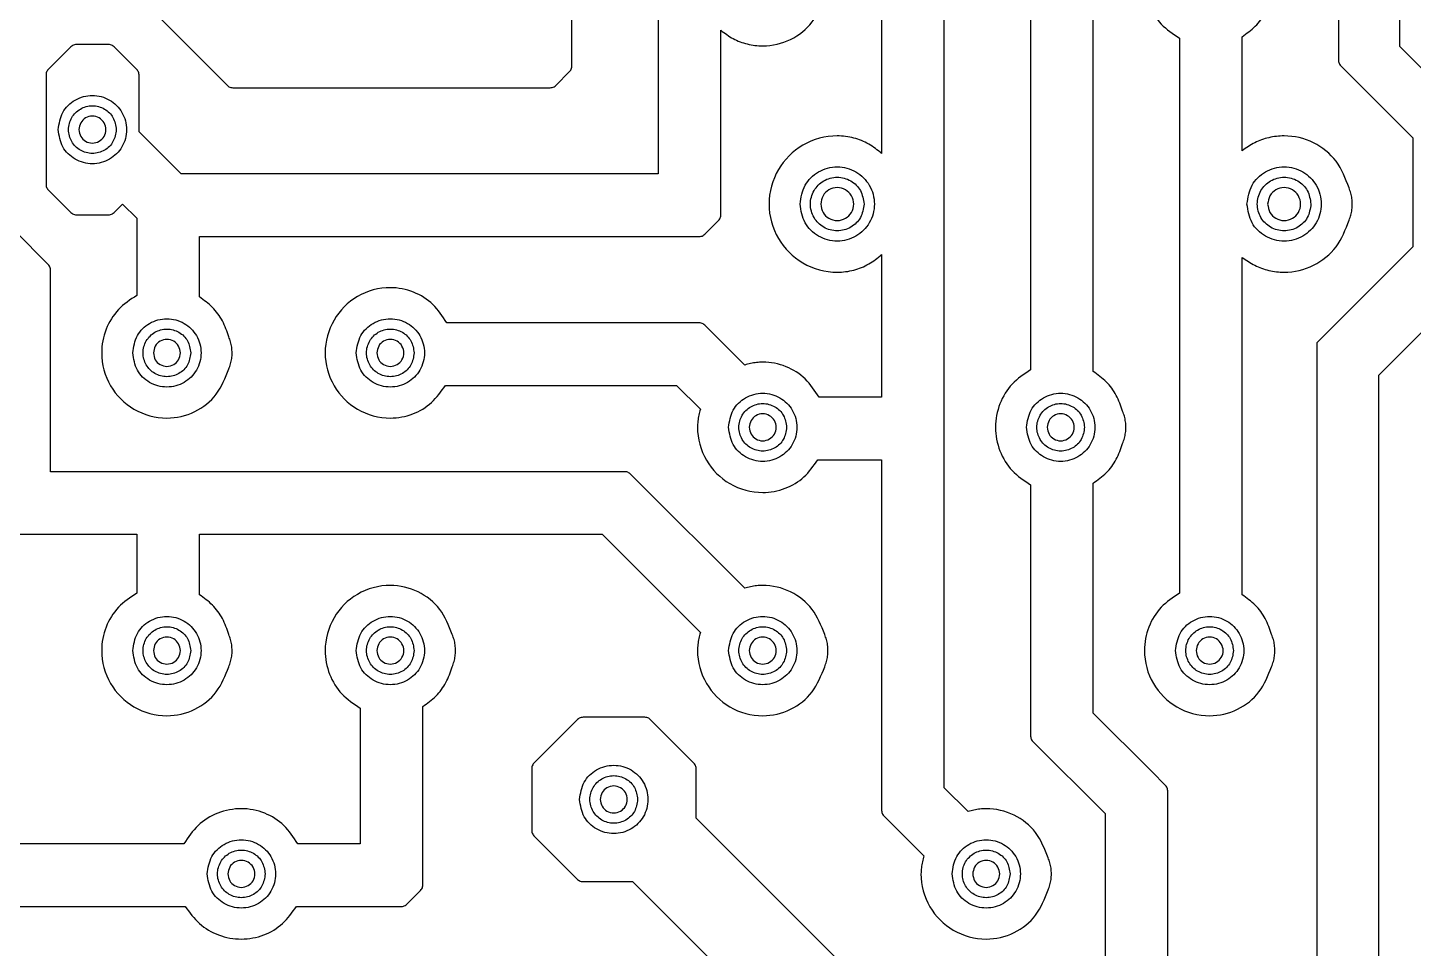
# Model space of a CAD drawing. Extents: x 3 to 107, y 3 to 87.
# Drawn here: x 44.57 to 68.2, y 11.54 to 27.25 of the extents above; entities that cross this region are included whole.
import ezdxf

# ---------------------------------------------------------------- set-up
doc = ezdxf.new("R2010")
doc.units = 0
doc.layers.add('ScottBernardi_VCdelay_PCB', color=7, linetype='CONTINUOUS')

msp = doc.modelspace()

# ---------------------------------------------------------------- linework, layer by layer
at = {"layer": 'ScottBernardi_VCdelay_PCB', "color": 7}
for points in [[(62.742939, 21.383625), (62.742939, 33.274706)], [(46.472475, 32.194853), (46.472475, 32.574089), (61.674375, 32.574089), (61.674375, 21.410083)], [(60.610044, 13.872986), (60.202939, 14.279739), (60.202939, 30.735058)], [(53.852939, 26.592036), (53.852939, 30.034089), (59.134375, 30.034089), (59.134375, 25.102961)], [(66.032944, 30.067956), (66.923708, 29.177192), (66.923708, 26.691872)], [(67.611272, 7.641872), (67.611272, 21.319419), (69.232639, 22.940786), (69.232639, 25.664936), (67.968283, 26.929292), (67.968283, 29.457297), (67.968283, 29.457297)], [(55.324022, 28.195058), (55.324022, 24.753006), (47.190378, 24.753006), (46.472475, 25.470556), (46.472475, 26.443164)], [(25.638831, 26.262894), (26.870025, 27.493736), (46.747289, 27.493736), (47.978483, 26.262894)], [(56.392939, 24.052036), (56.392939, 27.204811)], [(45.953539, 26.961747), (45.406381, 26.961747)], [(64.214022, 27.069344), (64.214022, 17.600083)], [(65.283292, 25.150233), (65.283292, 27.09545)], [(45.312542, 26.923294), (44.925897, 26.536297)], [(46.433669, 26.536297), (46.047025, 26.923294)], [(53.578831, 26.262894), (53.814486, 26.49855)], [(66.962161, 26.598386), (68.193708, 25.367192), (68.193708, 23.508406), (66.557525, 21.872575), (66.557525, 8.497006), (56.155519, 8.497006), (54.026506, 10.625314)], [(44.887092, 26.443164), (44.887092, 24.575206)], [(48.072322, 26.224089), (53.484992, 26.224089)], [(44.924839, 23.208544), (43.773019, 24.360364), (43.894022, 24.481367)], [(44.925897, 24.481367), (45.312542, 24.094369), (45.312542, 24.094369)], [(46.047025, 24.094369), (46.192017, 24.239714), (46.434375, 23.997003), (46.434375, 22.680436)], [(45.406381, 24.055564), (45.953539, 24.055564)], [(56.118478, 23.722894), (56.354133, 23.95855)], [(47.502939, 22.653625), (47.502939, 23.684089), (56.025344, 23.684089)], [(59.134375, 23.376114), (59.134375, 20.942653), (58.068633, 20.942653)], [(65.283292, 17.573625), (65.283292, 23.329547)], [(54.755344, 19.672653), (44.963292, 19.672653), (44.963292, 23.115058)], [(56.025344, 22.213006), (51.718633, 22.213006)], [(56.800044, 21.492633), (56.236306, 22.056372), (56.118478, 22.1742)], [(51.696056, 21.143736), (55.637289, 21.143736), (56.044042, 20.737336)], [(58.046056, 19.874089), (59.134375, 19.874089), (59.134375, 13.892036)], [(56.800044, 17.682986), (54.966658, 19.516372), (54.848831, 19.6342)], [(61.674375, 19.448992), (61.674375, 15.161683)], [(63.974839, 14.318544), (63.739183, 14.5542), (62.742939, 15.549739), (62.742939, 19.475803)], [(44.262322, 18.604089), (46.434375, 18.604089), (46.434375, 17.600083)], [(47.502939, 17.573625), (47.502939, 18.604089), (54.366936, 18.604089), (56.044042, 16.927336)], [(50.244375, 15.639344), (50.244375, 13.322653), (49.178633, 13.322653)], [(51.313292, 12.622036), (51.313292, 15.66545)], [(53.951011, 15.442847), (53.20665, 14.698839)], [(55.096833, 15.4813), (54.044497, 15.4813)], [(55.934328, 14.698839), (55.190319, 15.442847)], [(61.713181, 15.06855), (62.944375, 13.837003), (62.944375, 10.783006), (61.878633, 10.783006)], [(53.168197, 14.605), (53.168197, 13.553722)], [(60.116156, 11.036653), (58.695519, 11.036653), (55.972781, 13.759744), (55.972781, 14.605), (55.972781, 14.605)], [(64.013292, 10.082389), (64.013292, 14.224706)], [(59.172828, 13.79855), (59.854394, 13.116983)], [(47.236944, 13.322653), (42.992322, 13.322653)], [(53.20665, 13.459883), (53.951011, 12.715875)], [(51.038831, 12.292894), (51.274486, 12.528197)], [(54.044497, 12.677069), (54.885167, 12.677069), (58.021008, 9.541228)], [(43.693292, 9.953272), (43.693292, 12.254089), (47.259875, 12.254089)], [(49.156056, 12.254089), (50.945344, 12.254089)]]:
    msp.add_lwpolyline(points, dxfattribs=at)
for points, knots in [([(64.383708, 29.101697), (64.243618, 29.036289), (63.964352, 28.905899), (63.684259, 28.516192), (63.585364, 28.06967), (63.667656, 27.643433), (63.881143, 27.289945), (64.103126, 27.142836), (64.214022, 27.069344)], [0, 0, 0, 0, 0.457452, 0.911921, 1.381855, 1.791783, 2.187529, 2.582595, 2.582595, 2.582595, 2.582595]), ([(56.392939, 27.204811), (56.461159, 27.153907), (56.598396, 27.051504), (56.844525, 26.959941), (57.181588, 26.916956), (57.592898, 27.013321), (57.986272, 27.324688), (58.10434, 27.623968), (58.163883, 27.7749)], [0, 0, 0, 0, 0.254316, 0.511601, 0.777316, 1.265425, 1.73696, 2.216712, 2.216712, 2.216712, 2.216712]), ([(65.283292, 27.09545), (65.360349, 27.151398), (65.514897, 27.263609), (65.689279, 27.499882), (65.752382, 27.682643), (65.784236, 27.7749)], [0, 0, 0, 0, 0.284626, 0.570852, 0.862622, 0.862622, 0.862622, 0.862622]), ([(45.406381, 26.961747), (45.394793, 26.960856), (45.371749, 26.959084), (45.339042, 26.945679), (45.321402, 26.930779), (45.312542, 26.923294)], [0, 0, 0, 0, 0.034732, 0.069075, 0.103739, 0.103739, 0.103739, 0.103739]), ([(46.047025, 26.923294), (46.038224, 26.930783), (46.020673, 26.945718), (45.988046, 26.959057), (45.965067, 26.960849), (45.953539, 26.961747)], [0, 0, 0, 0, 0.034529, 0.06886, 0.103423, 0.103423, 0.103423, 0.103423]), ([(44.925897, 26.536297), (44.91832, 26.527536), (44.903253, 26.510115), (44.88977, 26.477577), (44.887987, 26.454664), (44.887092, 26.443164)], [0, 0, 0, 0, 0.034608, 0.068816, 0.103291, 0.103291, 0.103291, 0.103291]), ([(46.472475, 26.443164), (46.47158, 26.454664), (46.469797, 26.477577), (46.456313, 26.510115), (46.441247, 26.527536), (46.433669, 26.536297)], [0, 0, 0, 0, 0.034475, 0.068683, 0.103291, 0.103291, 0.103291, 0.103291]), ([(53.814486, 26.49855), (53.821975, 26.507324), (53.836906, 26.524818), (53.850281, 26.557443), (53.852049, 26.580454), (53.852939, 26.592036)], [0, 0, 0, 0, 0.034467, 0.068725, 0.103444, 0.103444, 0.103444, 0.103444]), ([(66.923708, 26.691872), (66.924598, 26.68029), (66.926367, 26.657279), (66.939741, 26.624655), (66.954673, 26.60716), (66.962161, 26.598386)], [0, 0, 0, 0, 0.034719, 0.068977, 0.103444, 0.103444, 0.103444, 0.103444]), ([(47.978483, 26.262894), (47.98729, 26.255381), (48.004873, 26.24038), (48.037589, 26.226833), (48.060707, 26.225006), (48.072322, 26.224089)], [0, 0, 0, 0, 0.034595, 0.069075, 0.103896, 0.103896, 0.103896, 0.103896]), ([(53.484992, 26.224089), (53.496607, 26.225006), (53.519724, 26.226833), (53.552441, 26.24038), (53.570024, 26.255381), (53.578831, 26.262894)], [0, 0, 0, 0, 0.034822, 0.069301, 0.103896, 0.103896, 0.103896, 0.103896]), ([(45.094878, 25.509361), (45.110973, 25.406761), (45.142713, 25.204424), (45.374578, 24.981672), (45.677207, 24.89863), (45.983066, 24.981636), (46.205694, 25.204393), (46.288738, 25.509483), (46.205787, 25.814634), (45.983079, 26.037528), (45.677207, 26.120398), (45.374566, 26.037493), (45.142612, 25.814598), (45.110945, 25.612105), (45.094878, 25.509361)], [0, 0, 0, 0, 0.304385, 0.600272, 0.904829, 1.209626, 1.505577, 1.809966, 2.114745, 2.410706, 2.715485, 3.020026, 3.315921, 3.620698, 3.620698, 3.620698, 3.620698]), ([(46.084419, 25.509361), (46.073221, 25.581081), (46.051158, 25.722388), (45.889186, 25.877849), (45.678075, 25.935523), (45.464754, 25.87787), (45.309495, 25.722337), (45.251845, 25.509483), (45.309587, 25.29669), (45.464768, 25.141294), (45.678075, 25.083505), (45.889173, 25.141317), (46.051057, 25.296635), (46.073194, 25.437784), (46.084419, 25.509361)], [0, 0, 0, 0, 0.212723, 0.419121, 0.631672, 0.844135, 1.050413, 1.263113, 1.475421, 1.68169, 1.89417, 2.106738, 2.313127, 2.525459, 2.525459, 2.525459, 2.525459]), ([(45.447656, 25.509361), (45.453998, 25.54999), (45.466489, 25.630007), (45.55809, 25.71802), (45.677532, 25.750723), (45.798273, 25.718055), (45.88631, 25.630043), (45.919072, 25.509483), (45.886217, 25.388985), (45.798259, 25.30111), (45.677533, 25.268305), (45.558103, 25.301146), (45.466591, 25.389016), (45.454026, 25.468875), (45.447656, 25.509361)], [0, 0, 0, 0, 0.120512, 0.237338, 0.357442, 0.477785, 0.594677, 0.715192, 0.835316, 0.952198, 1.072558, 1.192679, 1.309497, 1.429617, 1.429617, 1.429617, 1.429617]), ([(59.134375, 25.102961), (59.063709, 25.159931), (58.921471, 25.274601), (58.659714, 25.377847), (58.270894, 25.428943), (57.768395, 25.292676), (57.324772, 24.848393), (57.159175, 24.23968), (57.324794, 23.630952), (57.768342, 23.186503), (58.270886, 23.050121), (58.659714, 23.10123), (58.921471, 23.204474), (59.063709, 23.319144), (59.134375, 23.376114)], [0, 0, 0, 0, 0.271082, 0.545635, 0.831064, 1.438716, 2.0289, 2.636552, 3.244293, 3.834597, 4.442274, 4.727702, 5.002255, 5.273337, 5.273337, 5.273337, 5.273337]), ([(67.104683, 24.514528), (67.043389, 24.674434), (66.921934, 24.99129), (66.50896, 25.32216), (66.081041, 25.423336), (65.736812, 25.381468), (65.491675, 25.295143), (65.352437, 25.198317), (65.283292, 25.150233)], [0, 0, 0, 0, 0.506241, 1.003123, 1.517308, 1.780692, 2.03589, 2.287639, 2.287639, 2.287639, 2.287639]), ([(57.744078, 24.239714), (57.761537, 24.128048), (57.79595, 23.907943), (58.048075, 23.665583), (58.377083, 23.575431), (58.709559, 23.665583), (58.951481, 23.907942), (59.041586, 24.239636), (58.951445, 24.571291), (58.709525, 24.813501), (58.377083, 24.903642), (58.048107, 24.8135), (57.795993, 24.571292), (57.761548, 24.351296), (57.744078, 24.239714)], [0, 0, 0, 0, 0.331248, 0.65292, 0.984104, 1.315287, 1.63696, 1.968207, 2.299216, 2.620823, 2.952003, 3.283183, 3.604791, 3.935799, 3.935799, 3.935799, 3.935799]), ([(65.364078, 24.239714), (65.381565, 24.128044), (65.416036, 23.907919), (65.668184, 23.665654), (65.997083, 23.575404), (66.329452, 23.665655), (66.571381, 23.907919), (66.661635, 24.239636), (66.571346, 24.571315), (66.329418, 24.813429), (65.997083, 24.903669), (65.668217, 24.813429), (65.416078, 24.571316), (65.381576, 24.3513), (65.364078, 24.239714)], [0, 0, 0, 0, 0.331268, 0.652996, 0.984028, 1.31506, 1.636788, 1.968057, 2.299085, 2.620748, 2.951777, 3.282806, 3.604469, 3.935498, 3.935498, 3.935498, 3.935498]), ([(44.887092, 24.575206), (44.887986, 24.563594), (44.889765, 24.540491), (44.903203, 24.507691), (44.918315, 24.490162), (44.925897, 24.481367)], [0, 0, 0, 0, 0.034811, 0.069261, 0.103952, 0.103952, 0.103952, 0.103952]), ([(58.834867, 24.239714), (58.822251, 24.32021), (58.797372, 24.478943), (58.615474, 24.653714), (58.378088, 24.718829), (58.138199, 24.653714), (57.963662, 24.478942), (57.898567, 24.239636), (57.963627, 24.000291), (58.138166, 23.82537), (58.378088, 23.760245), (58.615506, 23.825369), (58.797415, 24.000292), (58.822262, 24.159134), (58.834867, 24.239714)], [0, 0, 0, 0, 0.2388, 0.470901, 0.709873, 0.948845, 1.180946, 1.419746, 1.658786, 1.890952, 2.129927, 2.368903, 2.601068, 2.840108, 2.840108, 2.840108, 2.840108]), ([(58.834867, 24.239714), (58.822251, 24.32021), (58.797372, 24.478943), (58.615474, 24.653714), (58.378088, 24.718829), (58.138199, 24.653714), (57.963662, 24.478942), (57.898567, 24.239636), (57.963627, 24.000291), (58.138166, 23.82537), (58.378088, 23.760245), (58.615506, 23.825369), (58.797415, 24.000292), (58.822262, 24.159134), (58.834867, 24.239714)], [0, 0, 0, 0, 0.2388, 0.470901, 0.709873, 0.948845, 1.180946, 1.419746, 1.658786, 1.890952, 2.129927, 2.368903, 2.601068, 2.840108, 2.840108, 2.840108, 2.840108]), ([(66.454867, 24.239714), (66.442279, 24.320206), (66.417458, 24.47892), (66.235583, 24.653785), (65.998087, 24.718802), (65.758092, 24.653786), (65.583563, 24.478919), (65.518615, 24.239636), (65.583527, 24.000315), (65.758059, 23.825298), (65.998088, 23.760271), (66.235616, 23.825298), (66.4175, 24.000315), (66.44229, 24.159138), (66.454867, 24.239714)], [0, 0, 0, 0, 0.23878, 0.470825, 0.709949, 0.949072, 1.181117, 1.419897, 1.658917, 1.891027, 2.130154, 2.369281, 2.601391, 2.84041, 2.84041, 2.84041, 2.84041]), ([(66.454867, 24.239714), (66.442279, 24.320206), (66.417458, 24.47892), (66.235583, 24.653785), (65.998087, 24.718802), (65.758092, 24.653786), (65.583563, 24.478919), (65.518615, 24.239636), (65.583527, 24.000315), (65.758059, 23.825298), (65.998088, 23.760271), (66.235616, 23.825298), (66.4175, 24.000315), (66.44229, 24.159138), (66.454867, 24.239714)], [0, 0, 0, 0, 0.23878, 0.470825, 0.709949, 0.949072, 1.181117, 1.419897, 1.658917, 1.891027, 2.130154, 2.369281, 2.601391, 2.84041, 2.84041, 2.84041, 2.84041]), ([(58.096856, 24.239714), (58.104601, 24.289182), (58.11987, 24.386701), (58.231632, 24.494027), (58.377409, 24.533967), (58.524719, 24.494027), (58.631968, 24.3867), (58.67192, 24.239636), (58.632004, 24.092533), (58.524752, 23.985057), (58.377408, 23.945107), (58.231599, 23.985057), (58.119828, 24.092534), (58.10459, 24.190162), (58.096856, 24.239714)], [0, 0, 0, 0, 0.146744, 0.289282, 0.436026, 0.58277, 0.725308, 0.872052, 1.019035, 1.161638, 1.308385, 1.455132, 1.597736, 1.744719, 1.744719, 1.744719, 1.744719]), ([(65.716856, 24.239714), (65.724629, 24.289185), (65.739955, 24.386723), (65.851743, 24.493963), (65.997452, 24.53398), (66.144721, 24.49402), (66.251968, 24.386702), (66.29192, 24.239636), (66.252003, 24.092531), (66.144754, 23.985064), (65.997452, 23.945093), (65.851711, 23.985121), (65.739913, 24.092512), (65.724618, 24.190158), (65.716856, 24.239714)], [0, 0, 0, 0, 0.146764, 0.289358, 0.435951, 0.582694, 0.725233, 0.871976, 1.01896, 1.161563, 1.30831, 1.454906, 1.597564, 1.744568, 1.744568, 1.744568, 1.744568]), ([(67.105036, 23.964547), (67.115842, 23.99347), (67.137612, 24.051742), (67.155967, 24.144441), (67.162674, 24.239788), (67.155976, 24.33511), (67.137597, 24.427745), (67.115589, 24.485774), (67.104683, 24.514528)], [0, 0, 0, 0, 0.092502, 0.186367, 0.282309, 0.378474, 0.472268, 0.564394, 0.564394, 0.564394, 0.564394]), ([(45.312542, 24.094369), (45.321404, 24.086863), (45.33905, 24.071917), (45.371717, 24.058299), (45.394789, 24.056479), (45.406381, 24.055564)], [0, 0, 0, 0, 0.03472, 0.069127, 0.103871, 0.103871, 0.103871, 0.103871]), ([(45.953539, 24.055564), (45.965072, 24.056486), (45.988078, 24.058326), (46.020665, 24.071878), (46.038222, 24.086859), (46.047025, 24.094369)], [0, 0, 0, 0, 0.034575, 0.068971, 0.103555, 0.103555, 0.103555, 0.103555]), ([(56.354133, 23.95855), (56.361713, 23.967342), (56.376805, 23.984845), (56.390248, 24.017515), (56.39204, 24.040507), (56.392939, 24.052036)], [0, 0, 0, 0, 0.03468, 0.069045, 0.103611, 0.103611, 0.103611, 0.103611]), ([(65.283292, 23.329547), (65.352421, 23.281279), (65.49157, 23.184121), (65.736788, 23.097613), (66.081051, 23.055725), (66.509015, 23.15702), (66.921944, 23.487927), (67.043633, 23.804705), (67.105036, 23.964547)], [0, 0, 0, 0, 0.252014, 0.507275, 0.770662, 1.284877, 1.78188, 2.288089, 2.288089, 2.288089, 2.288089]), ([(56.025344, 23.684089), (56.036845, 23.684984), (56.059757, 23.686767), (56.092296, 23.70025), (56.109717, 23.715317), (56.118478, 23.722894)], [0, 0, 0, 0, 0.034475, 0.068683, 0.103291, 0.103291, 0.103291, 0.103291]), ([(44.963292, 23.115058), (44.962405, 23.126617), (44.960642, 23.149582), (44.947197, 23.182157), (44.932321, 23.199714), (44.924839, 23.208544)], [0, 0, 0, 0, 0.034641, 0.068827, 0.103418, 0.103418, 0.103418, 0.103418]), ([(46.434375, 22.680436), (46.3234, 22.606794), (46.101361, 22.45945), (45.887708, 22.105705), (45.798173, 21.643447), (45.940771, 21.117226), (46.365365, 20.693012), (46.917398, 20.542468), (47.432507, 20.663248), (47.826371, 20.974706), (47.944373, 21.273974), (48.003883, 21.4249)], [0, 0, 0, 0, 0.395558, 0.791431, 1.201142, 1.782172, 2.346635, 2.927664, 3.415773, 3.887308, 4.36706, 4.36706, 4.36706, 4.36706]), ([(51.718633, 22.213006), (51.647161, 22.32353), (51.504528, 22.544095), (51.158514, 22.760282), (50.699669, 22.849547), (50.175418, 22.706857), (49.751116, 22.281918), (49.592761, 21.69979), (49.751158, 21.117709), (50.175427, 20.692896), (50.694435, 20.551743), (51.14273, 20.635418), (51.478801, 20.834722), (51.623604, 21.040683), (51.696056, 21.143736)], [0, 0, 0, 0, 0.391037, 0.780363, 1.185136, 1.765929, 2.330392, 2.911658, 3.492684, 4.057082, 4.637872, 5.026921, 5.400914, 5.775433, 5.775433, 5.775433, 5.775433]), ([(48.003883, 21.974881), (47.972102, 22.067017), (47.909101, 22.249658), (47.734838, 22.485882), (47.580093, 22.597816), (47.502939, 22.653625)], [0, 0, 0, 0, 0.291367, 0.577572, 0.862168, 0.862168, 0.862168, 0.862168]), ([(46.364878, 21.699714), (46.38094, 21.596995), (46.412596, 21.394561), (46.644618, 21.171835), (46.94713, 21.08907), (47.25283, 21.171835), (47.475471, 21.394558), (47.55837, 21.699704), (47.475392, 22.004843), (47.252904, 22.22774), (46.94713, 22.310809), (46.644545, 22.227739), (46.412671, 22.004846), (46.380962, 21.802399), (46.364878, 21.699714)], [0, 0, 0, 0, 0.304688, 0.600464, 0.90498, 1.209496, 1.505272, 1.80996, 2.114584, 2.410536, 2.715096, 3.019657, 3.315608, 3.620233, 3.620233, 3.620233, 3.620233]), ([(50.175231, 21.699714), (50.191292, 21.596998), (50.222942, 21.394592), (50.454809, 21.171878), (50.757209, 21.089061), (51.062831, 21.171843), (51.285471, 21.394556), (51.36837, 21.699704), (51.285392, 22.004845), (51.062904, 22.227732), (50.757208, 22.310818), (50.454737, 22.227695), (50.223017, 22.004814), (50.191313, 21.802395), (50.175231, 21.699714)], [0, 0, 0, 0, 0.304685, 0.600396, 0.904672, 1.209188, 1.504964, 1.809652, 2.114277, 2.410228, 2.714789, 3.01911, 3.314996, 3.619618, 3.619618, 3.619618, 3.619618]), ([(56.118478, 22.1742), (56.109705, 22.181708), (56.09223, 22.196665), (56.059775, 22.210256), (56.036849, 22.212087), (56.025344, 22.213006)], [0, 0, 0, 0, 0.034512, 0.068751, 0.103235, 0.103235, 0.103235, 0.103235]), ([(47.354067, 21.699714), (47.342894, 21.771305), (47.320865, 21.91245), (47.159255, 22.068095), (46.94804, 22.125942), (46.734607, 22.068096), (46.579516, 21.912447), (46.52188, 21.699704), (46.579437, 21.486954), (46.73468, 21.331479), (46.94804, 21.273937), (47.159182, 21.331478), (47.320941, 21.486957), (47.342915, 21.628089), (47.354067, 21.699714)], [0, 0, 0, 0, 0.212376, 0.41871, 0.631365, 0.84402, 1.050354, 1.26273, 1.475169, 1.681327, 1.893938, 2.106549, 2.312707, 2.525146, 2.525146, 2.525146, 2.525146]), ([(47.354067, 21.699714), (47.342894, 21.771305), (47.320865, 21.91245), (47.159255, 22.068095), (46.94804, 22.125942), (46.734607, 22.068096), (46.579516, 21.912447), (46.52188, 21.699704), (46.579437, 21.486954), (46.73468, 21.331479), (46.94804, 21.273937), (47.159182, 21.331478), (47.320941, 21.486957), (47.342915, 21.628089), (47.354067, 21.699714)], [0, 0, 0, 0, 0.212376, 0.41871, 0.631365, 0.84402, 1.050354, 1.26273, 1.475169, 1.681327, 1.893938, 2.106549, 2.312707, 2.525146, 2.525146, 2.525146, 2.525146]), ([(48.003883, 21.4249), (48.014863, 21.453595), (48.037041, 21.511553), (48.055242, 21.604253), (48.061839, 21.699613), (48.055238, 21.794983), (48.036941, 21.88776), (48.014854, 21.945969), (48.003883, 21.974881)], [0, 0, 0, 0, 0.09203, 0.185885, 0.282122, 0.37806, 0.471928, 0.564562, 0.564562, 0.564562, 0.564562]), ([(51.164067, 21.699714), (51.152866, 21.771309), (51.13078, 21.912473), (50.969144, 22.068023), (50.758074, 22.125964), (50.544799, 22.068045), (50.389861, 21.912417), (50.332234, 21.699704), (50.389782, 21.486984), (50.544872, 21.33153), (50.758074, 21.273915), (50.969072, 21.331551), (51.130855, 21.486933), (51.152887, 21.628085), (51.164067, 21.699714)], [0, 0, 0, 0, 0.212397, 0.418785, 0.631289, 0.843705, 1.049974, 1.262347, 1.474782, 1.680876, 1.893247, 2.105707, 2.31192, 2.524379, 2.524379, 2.524379, 2.524379]), ([(51.164067, 21.699714), (51.152866, 21.771309), (51.13078, 21.912473), (50.969144, 22.068023), (50.758074, 22.125964), (50.544799, 22.068045), (50.389861, 21.912417), (50.332234, 21.699704), (50.389782, 21.486984), (50.544872, 21.33153), (50.758074, 21.273915), (50.969072, 21.331551), (51.130855, 21.486933), (51.152887, 21.628085), (51.164067, 21.699714)], [0, 0, 0, 0, 0.212397, 0.418785, 0.631289, 0.843705, 1.049974, 1.262347, 1.474782, 1.680876, 1.893247, 2.105707, 2.31192, 2.524379, 2.524379, 2.524379, 2.524379]), ([(46.717656, 21.699714), (46.724014, 21.740285), (46.736548, 21.820254), (46.82807, 21.908265), (46.947455, 21.941133), (47.068099, 21.908266), (47.155908, 21.820253), (47.188717, 21.699748), (47.15593, 21.579258), (47.068046, 21.491408), (46.947455, 21.458697), (46.828122, 21.491407), (46.736532, 21.579259), (46.72401, 21.659168), (46.717656, 21.699714)], [0, 0, 0, 0, 0.12036, 0.237242, 0.357367, 0.477491, 0.594373, 0.714733, 0.835006, 0.951767, 1.071868, 1.191968, 1.30873, 1.429002, 1.429002, 1.429002, 1.429002]), ([(50.528008, 21.699714), (50.534338, 21.740278), (50.546809, 21.820201), (50.63815, 21.908286), (50.75749, 21.941129), (50.878098, 21.908265), (50.965909, 21.820254), (50.998717, 21.699748), (50.965931, 21.579258), (50.878045, 21.491409), (50.75749, 21.458702), (50.638203, 21.491387), (50.546793, 21.579312), (50.534333, 21.659175), (50.528008, 21.699714)], [0, 0, 0, 0, 0.120337, 0.237099, 0.357135, 0.477259, 0.594141, 0.714501, 0.834773, 0.951535, 1.071636, 1.191648, 1.308289, 1.428538, 1.428538, 1.428538, 1.428538]), ([(58.068633, 20.942653), (57.99715, 21.053249), (57.854529, 21.273906), (57.508794, 21.489377), (57.207222, 21.549007), (57.00248, 21.537066), (56.89953, 21.51989), (56.833106, 21.501691), (56.800044, 21.492633)], [0, 0, 0, 0, 0.39109, 0.780281, 1.185022, 1.290906, 1.394642, 1.497437, 1.497437, 1.497437, 1.497437]), ([(61.674375, 21.410083), (61.563394, 21.336511), (61.341304, 21.18928), (61.127662, 20.835724), (61.049282, 20.429471), (61.127673, 20.023251), (61.341402, 19.669924), (61.563405, 19.522622), (61.674375, 19.448992)], [0, 0, 0, 0, 0.395414, 0.791287, 1.201229, 1.610851, 2.006579, 2.402082, 2.402082, 2.402082, 2.402082]), ([(63.243883, 20.704175), (63.212202, 20.796502), (63.149442, 20.979396), (62.9748, 21.215619), (62.820101, 21.327714), (62.742939, 21.383625)], [0, 0, 0, 0, 0.291769, 0.577979, 0.8628, 0.8628, 0.8628, 0.8628]), ([(56.524878, 20.429361), (56.540968, 20.326785), (56.572697, 20.124508), (56.80463, 19.901925), (57.10713, 19.819023), (57.412819, 19.901925), (57.635369, 20.124511), (57.718375, 20.429483), (57.635462, 20.734517), (57.412833, 20.95724), (57.10713, 21.040005), (56.804618, 20.95724), (56.572596, 20.734514), (56.54094, 20.53208), (56.524878, 20.429361)], [0, 0, 0, 0, 0.304297, 0.600063, 0.904597, 1.20913, 1.504896, 1.809193, 2.113881, 2.409657, 2.714173, 3.018689, 3.314465, 3.619153, 3.619153, 3.619153, 3.619153]), ([(57.514067, 20.429361), (57.502931, 20.501046), (57.480999, 20.642227), (57.319164, 20.797689), (57.108083, 20.855102), (56.894811, 20.797631), (56.739474, 20.64225), (56.681854, 20.429483), (56.739567, 20.216778), (56.894824, 20.061534), (57.108083, 20.003926), (57.319152, 20.061477), (57.480898, 20.216795), (57.502903, 20.35782), (57.514067, 20.429361)], [0, 0, 0, 0, 0.21259, 0.418693, 0.631283, 0.843723, 1.04988, 1.262491, 1.474711, 1.68086, 1.893316, 2.105924, 2.312017, 2.524216, 2.524216, 2.524216, 2.524216]), ([(57.514067, 20.429361), (57.502931, 20.501046), (57.480999, 20.642227), (57.319164, 20.797689), (57.108083, 20.855102), (56.894811, 20.797631), (56.739474, 20.64225), (56.681854, 20.429483), (56.739567, 20.216778), (56.894824, 20.061534), (57.108083, 20.003926), (57.319152, 20.061477), (57.480898, 20.216795), (57.502903, 20.35782), (57.514067, 20.429361)], [0, 0, 0, 0, 0.21259, 0.418693, 0.631283, 0.843723, 1.04988, 1.262491, 1.474711, 1.68086, 1.893316, 2.105924, 2.312017, 2.524216, 2.524216, 2.524216, 2.524216]), ([(61.604878, 20.429361), (61.620968, 20.326785), (61.652697, 20.124508), (61.884629, 19.901924), (62.187164, 19.819019), (62.492904, 19.901945), (62.715615, 20.124458), (62.798778, 20.429483), (62.715707, 20.73457), (62.492918, 20.957219), (62.187163, 21.040009), (61.884617, 20.957241), (61.652596, 20.734514), (61.62094, 20.53208), (61.604878, 20.429361)], [0, 0, 0, 0, 0.304297, 0.600063, 0.904597, 1.209218, 1.505105, 1.809426, 2.114138, 2.410033, 2.714638, 3.019154, 3.31493, 3.619618, 3.619618, 3.619618, 3.619618]), ([(62.594419, 20.429361), (62.583226, 20.501056), (62.561174, 20.642304), (62.399135, 20.797597), (62.188119, 20.855133), (61.974916, 20.797561), (61.819574, 20.642273), (61.761805, 20.429483), (61.819667, 20.216755), (61.97493, 20.061604), (62.188119, 20.003895), (62.399123, 20.061569), (62.561073, 20.216719), (62.583199, 20.357809), (62.594419, 20.429361)], [0, 0, 0, 0, 0.212635, 0.418913, 0.63144, 0.843728, 1.049941, 1.262573, 1.474813, 1.681017, 1.893322, 2.105867, 2.312135, 2.524379, 2.524379, 2.524379, 2.524379]), ([(62.594419, 20.429361), (62.583226, 20.501056), (62.561174, 20.642304), (62.399135, 20.797597), (62.188119, 20.855133), (61.974916, 20.797561), (61.819574, 20.642273), (61.761805, 20.429483), (61.819667, 20.216755), (61.97493, 20.061604), (62.188119, 20.003895), (62.399123, 20.061569), (62.561073, 20.216719), (62.583199, 20.357809), (62.594419, 20.429361)], [0, 0, 0, 0, 0.212635, 0.418913, 0.63144, 0.843728, 1.049941, 1.262573, 1.474813, 1.681017, 1.893322, 2.105867, 2.312135, 2.524379, 2.524379, 2.524379, 2.524379]), ([(56.044042, 20.737336), (56.03515, 20.704211), (56.01727, 20.637602), (56.000034, 20.53457), (55.984593, 20.271299), (56.10143, 19.846701), (56.525107, 19.423068), (57.044383, 19.28171), (57.492745, 19.365425), (57.828863, 19.564848), (57.973615, 19.770947), (58.046056, 19.874089)], [0, 0, 0, 0, 0.10286, 0.206839, 0.312662, 0.893452, 1.45785, 2.038876, 2.427927, 2.801968, 3.17668, 3.17668, 3.17668, 3.17668]), ([(56.877656, 20.429361), (56.88401, 20.469907), (56.896532, 20.549816), (56.988122, 20.637668), (57.107455, 20.670377), (57.228046, 20.637668), (57.315928, 20.549815), (57.348709, 20.429395), (57.31595, 20.308991), (57.227993, 20.2213), (57.107455, 20.188748), (56.988175, 20.2213), (56.896516, 20.308992), (56.884005, 20.38884), (56.877656, 20.429361)], [0, 0, 0, 0, 0.120272, 0.237034, 0.357134, 0.477235, 0.593996, 0.714269, 0.834453, 0.951094, 1.071171, 1.191247, 1.307889, 1.428073, 1.428073, 1.428073, 1.428073]), ([(61.957656, 20.429361), (61.964009, 20.469906), (61.976532, 20.549814), (62.068123, 20.637676), (62.187532, 20.670368), (62.30824, 20.637712), (62.396272, 20.549846), (62.429063, 20.429395), (62.396294, 20.308959), (62.308187, 20.221256), (62.187533, 20.188757), (62.068175, 20.221292), (61.976515, 20.308994), (61.964005, 20.388841), (61.957656, 20.429361)], [0, 0, 0, 0, 0.120272, 0.237034, 0.357134, 0.477474, 0.594301, 0.714576, 0.834764, 0.95147, 1.071787, 1.191863, 1.308505, 1.428689, 1.428689, 1.428689, 1.428689]), ([(63.243883, 20.154547), (63.254879, 20.183376), (63.277035, 20.241465), (63.295517, 20.334114), (63.302228, 20.429439), (63.295527, 20.524764), (63.277073, 20.617428), (63.254883, 20.675426), (63.243883, 20.704175)], [0, 0, 0, 0, 0.09243, 0.186242, 0.282173, 0.378339, 0.472151, 0.564359, 0.564359, 0.564359, 0.564359]), ([(62.742939, 19.475803), (62.820104, 19.531648), (62.974819, 19.643616), (63.149357, 19.87967), (63.212184, 20.062367), (63.243883, 20.154547)], [0, 0, 0, 0, 0.284706, 0.570832, 0.862213, 0.862213, 0.862213, 0.862213]), ([(54.848831, 19.6342), (54.84, 19.641682), (54.822443, 19.656558), (54.789868, 19.670003), (54.766903, 19.671766), (54.755344, 19.672653)], [0, 0, 0, 0, 0.034591, 0.068777, 0.103418, 0.103418, 0.103418, 0.103418]), ([(51.813883, 16.894528), (51.754373, 17.045455), (51.636371, 17.344723), (51.242507, 17.656174), (50.727476, 17.776967), (50.175562, 17.626371), (49.751105, 17.20217), (49.60854, 16.675907), (49.698011, 16.213625), (49.911496, 15.859897), (50.133479, 15.71282), (50.244375, 15.639344)], [0, 0, 0, 0, 0.479752, 0.951287, 1.439396, 2.020186, 2.584584, 3.16561, 3.575538, 3.971284, 4.36635, 4.36635, 4.36635, 4.36635]), ([(58.163883, 16.894528), (58.104331, 17.045498), (57.986247, 17.344852), (57.592998, 17.655662), (57.234977, 17.74106), (57.002475, 17.727356), (56.89956, 17.71003), (56.83311, 17.691972), (56.800044, 17.682986)], [0, 0, 0, 0, 0.479752, 0.951287, 1.439396, 1.545285, 1.649034, 1.75179, 1.75179, 1.75179, 1.75179]), ([(46.434375, 17.600083), (46.323396, 17.526531), (46.10133, 17.379355), (45.887698, 17.025668), (45.798175, 16.563443), (45.94077, 16.037228), (46.365366, 15.613005), (46.91739, 15.462496), (47.432486, 15.58316), (47.82644, 15.894579), (47.944388, 16.193911), (48.003883, 16.3449)], [0, 0, 0, 0, 0.395406, 0.791201, 1.2009, 1.781929, 2.346392, 2.927422, 3.415513, 3.886999, 4.366891, 4.366891, 4.366891, 4.366891]), ([(48.003883, 16.894528), (47.972112, 16.986727), (47.909147, 17.169445), (47.734795, 17.40571), (47.580087, 17.517752), (47.502939, 17.573625)], [0, 0, 0, 0, 0.291524, 0.57774, 0.862443, 0.862443, 0.862443, 0.862443]), ([(64.214022, 17.600083), (64.10314, 17.52646), (63.88127, 17.379144), (63.667685, 17.025586), (63.578179, 16.563413), (63.720771, 16.037228), (64.145367, 15.613006), (64.697363, 15.462496), (65.212464, 15.583166), (65.606345, 15.89466), (65.724584, 16.193921), (65.784236, 16.3449)], [0, 0, 0, 0, 0.395306, 0.790986, 1.200605, 1.781635, 2.346098, 2.927127, 3.415155, 3.886651, 4.366724, 4.366724, 4.366724, 4.366724]), ([(65.784236, 16.894528), (65.752374, 16.9867), (65.68924, 17.169343), (65.514872, 17.405486), (65.360347, 17.517679), (65.283292, 17.573625)], [0, 0, 0, 0, 0.29154, 0.577693, 0.86231, 0.86231, 0.86231, 0.86231]), ([(46.364878, 16.619714), (46.38094, 16.516995), (46.412596, 16.314561), (46.644618, 16.091835), (46.94713, 16.00907), (47.252833, 16.091836), (47.475463, 16.314557), (47.558379, 16.619626), (47.475349, 16.924649), (47.252872, 17.147396), (46.94713, 17.230454), (46.644578, 17.147395), (46.412714, 16.924653), (46.380973, 16.722315), (46.364878, 16.619714)], [0, 0, 0, 0, 0.304688, 0.600464, 0.90498, 1.209496, 1.505272, 1.80996, 2.114345, 2.410231, 2.714789, 3.019346, 3.315232, 3.619618, 3.619618, 3.619618, 3.619618]), ([(47.354067, 16.619714), (47.342931, 16.691398), (47.320999, 16.832578), (47.159163, 16.988049), (46.948039, 17.045441), (46.734706, 16.988049), (46.57936, 16.832578), (46.521925, 16.619714), (46.57936, 16.40685), (46.734706, 16.251379), (46.948039, 16.193986), (47.159163, 16.251379), (47.320999, 16.40685), (47.342931, 16.54803), (47.354067, 16.619714)], [0, 0, 0, 0, 0.21259, 0.418693, 0.631283, 0.843874, 1.049976, 1.262567, 1.475157, 1.68126, 1.89385, 2.106441, 2.312543, 2.525134, 2.525134, 2.525134, 2.525134]), ([(47.354067, 16.619714), (47.342931, 16.691398), (47.320999, 16.832578), (47.159163, 16.988049), (46.948039, 17.045441), (46.734706, 16.988049), (46.57936, 16.832578), (46.521925, 16.619714), (46.57936, 16.40685), (46.734706, 16.251379), (46.948039, 16.193986), (47.159163, 16.251379), (47.320999, 16.40685), (47.342931, 16.54803), (47.354067, 16.619714)], [0, 0, 0, 0, 0.21259, 0.418693, 0.631283, 0.843874, 1.049976, 1.262567, 1.475157, 1.68126, 1.89385, 2.106441, 2.312543, 2.525134, 2.525134, 2.525134, 2.525134]), ([(50.175231, 16.619714), (50.191292, 16.516998), (50.222942, 16.314592), (50.454809, 16.091878), (50.757208, 16.009061), (51.062833, 16.091844), (51.285463, 16.314555), (51.36838, 16.619626), (51.285349, 16.924651), (51.062873, 17.147388), (50.757208, 17.230464), (50.454769, 17.147351), (50.22306, 16.924621), (50.191324, 16.722312), (50.175231, 16.619714)], [0, 0, 0, 0, 0.304685, 0.600396, 0.904672, 1.209188, 1.504964, 1.809652, 2.114037, 2.409924, 2.714481, 3.018798, 3.31462, 3.619002, 3.619002, 3.619002, 3.619002]), ([(51.164067, 16.619714), (51.152903, 16.691402), (51.130914, 16.832602), (50.969052, 16.987976), (50.758073, 17.045464), (50.544897, 16.987998), (50.389705, 16.832548), (50.332279, 16.619714), (50.389705, 16.406879), (50.544897, 16.25143), (50.758073, 16.193964), (50.969052, 16.251451), (51.130914, 16.406826), (51.152903, 16.548026), (51.164067, 16.619714)], [0, 0, 0, 0, 0.212611, 0.418769, 0.631208, 0.843559, 1.049596, 1.262184, 1.474771, 1.680808, 1.893159, 2.105598, 2.311756, 2.524367, 2.524367, 2.524367, 2.524367]), ([(51.164067, 16.619714), (51.152903, 16.691402), (51.130914, 16.832602), (50.969052, 16.987976), (50.758073, 17.045464), (50.544897, 16.987998), (50.389705, 16.832548), (50.332279, 16.619714), (50.389705, 16.406879), (50.544897, 16.25143), (50.758073, 16.193964), (50.969052, 16.251451), (51.130914, 16.406826), (51.152903, 16.548026), (51.164067, 16.619714)], [0, 0, 0, 0, 0.212611, 0.418769, 0.631208, 0.843559, 1.049596, 1.262184, 1.474771, 1.680808, 1.893159, 2.105598, 2.311756, 2.524367, 2.524367, 2.524367, 2.524367]), ([(56.524878, 16.619714), (56.54094, 16.516995), (56.572596, 16.314561), (56.804618, 16.091835), (57.10713, 16.00907), (57.412833, 16.091836), (57.635463, 16.314557), (57.718379, 16.619626), (57.635349, 16.924649), (57.412872, 17.147396), (57.10713, 17.230454), (56.804578, 17.147395), (56.572714, 16.924653), (56.540973, 16.722315), (56.524878, 16.619714)], [0, 0, 0, 0, 0.304688, 0.600464, 0.90498, 1.209496, 1.505272, 1.80996, 2.114345, 2.410231, 2.714789, 3.019346, 3.315232, 3.619618, 3.619618, 3.619618, 3.619618]), ([(57.514067, 16.619714), (57.502931, 16.691398), (57.480999, 16.83258), (57.319164, 16.988042), (57.108082, 17.045455), (56.894815, 16.987984), (56.739459, 16.8326), (56.681876, 16.619714), (56.739459, 16.406828), (56.894815, 16.251443), (57.108082, 16.193973), (57.319164, 16.251386), (57.480999, 16.406848), (57.502931, 16.548029), (57.514067, 16.619714)], [0, 0, 0, 0, 0.21259, 0.418693, 0.631283, 0.843723, 1.04988, 1.262491, 1.475102, 1.68126, 1.893699, 2.10629, 2.312392, 2.524983, 2.524983, 2.524983, 2.524983]), ([(57.514067, 16.619714), (57.502931, 16.691398), (57.480999, 16.83258), (57.319164, 16.988042), (57.108082, 17.045455), (56.894815, 16.987984), (56.739459, 16.8326), (56.681876, 16.619714), (56.739459, 16.406828), (56.894815, 16.251443), (57.108082, 16.193973), (57.319164, 16.251386), (57.480999, 16.406848), (57.502931, 16.548029), (57.514067, 16.619714)], [0, 0, 0, 0, 0.21259, 0.418693, 0.631283, 0.843723, 1.04988, 1.262491, 1.475102, 1.68126, 1.893699, 2.10629, 2.312392, 2.524983, 2.524983, 2.524983, 2.524983]), ([(64.144878, 16.619714), (64.16094, 16.516995), (64.192596, 16.314561), (64.424618, 16.091835), (64.72713, 16.00907), (65.032833, 16.091836), (65.255463, 16.314557), (65.338379, 16.619626), (65.255349, 16.924649), (65.032872, 17.147396), (64.72713, 17.230454), (64.424578, 17.147395), (64.192714, 16.924653), (64.160973, 16.722315), (64.144878, 16.619714)], [0, 0, 0, 0, 0.304688, 0.600464, 0.90498, 1.209496, 1.505272, 1.80996, 2.114345, 2.410231, 2.714789, 3.019346, 3.315232, 3.619618, 3.619618, 3.619618, 3.619618]), ([(65.134067, 16.619714), (65.122903, 16.691402), (65.100914, 16.832602), (64.939053, 16.987977), (64.728039, 17.045468), (64.514813, 16.987977), (64.359459, 16.832602), (64.301876, 16.619714), (64.359459, 16.406826), (64.514813, 16.25145), (64.728039, 16.19396), (64.939053, 16.25145), (65.100914, 16.406826), (65.122903, 16.548026), (65.134067, 16.619714)], [0, 0, 0, 0, 0.212611, 0.418769, 0.631208, 0.843647, 1.049805, 1.262416, 1.475027, 1.681185, 1.893624, 2.106063, 2.312221, 2.524832, 2.524832, 2.524832, 2.524832]), ([(65.134067, 16.619714), (65.122903, 16.691402), (65.100914, 16.832602), (64.939053, 16.987977), (64.728039, 17.045468), (64.514813, 16.987977), (64.359459, 16.832602), (64.301876, 16.619714), (64.359459, 16.406826), (64.514813, 16.25145), (64.728039, 16.19396), (64.939053, 16.25145), (65.100914, 16.406826), (65.122903, 16.548026), (65.134067, 16.619714)], [0, 0, 0, 0, 0.212611, 0.418769, 0.631208, 0.843647, 1.049805, 1.262416, 1.475027, 1.681185, 1.893624, 2.106063, 2.312221, 2.524832, 2.524832, 2.524832, 2.524832]), ([(46.717656, 16.619714), (46.724026, 16.660201), (46.736591, 16.740062), (46.828103, 16.827921), (46.947454, 16.860779), (47.068068, 16.827922), (47.155865, 16.74006), (47.188727, 16.61967), (47.155922, 16.499257), (47.068048, 16.411408), (46.947454, 16.378697), (46.828122, 16.411407), (46.736532, 16.499259), (46.724009, 16.579168), (46.717656, 16.619714)], [0, 0, 0, 0, 0.120121, 0.236938, 0.357059, 0.47718, 0.593997, 0.714118, 0.83439, 0.951152, 1.071252, 1.191353, 1.308114, 1.428387, 1.428387, 1.428387, 1.428387]), ([(48.003883, 16.3449), (48.014863, 16.373595), (48.037042, 16.431553), (48.05524, 16.524253), (48.061843, 16.619557), (48.055222, 16.714863), (48.036967, 16.807534), (48.014856, 16.865674), (48.003883, 16.894528)], [0, 0, 0, 0, 0.09203, 0.185885, 0.282122, 0.377891, 0.471745, 0.564219, 0.564219, 0.564219, 0.564219]), ([(50.528008, 16.619714), (50.534349, 16.660194), (50.546852, 16.740009), (50.638183, 16.827942), (50.757489, 16.860775), (50.878067, 16.827921), (50.965865, 16.74006), (50.998726, 16.61967), (50.965922, 16.499257), (50.878047, 16.411409), (50.757489, 16.378702), (50.638203, 16.411387), (50.546793, 16.499312), (50.534333, 16.579175), (50.528008, 16.619714)], [0, 0, 0, 0, 0.120097, 0.236794, 0.356827, 0.476948, 0.593765, 0.713886, 0.834158, 0.95092, 1.07102, 1.191032, 1.307674, 1.427922, 1.427922, 1.427922, 1.427922]), ([(51.813883, 16.3449), (51.824863, 16.373595), (51.847042, 16.431553), (51.86524, 16.524253), (51.871843, 16.619557), (51.865222, 16.714863), (51.846967, 16.807534), (51.824856, 16.865674), (51.813883, 16.894528)], [0, 0, 0, 0, 0.09203, 0.185885, 0.282122, 0.377891, 0.471745, 0.564219, 0.564219, 0.564219, 0.564219]), ([(56.044042, 16.927336), (56.035151, 16.894268), (56.017281, 16.827797), (56.000011, 16.724887), (55.984625, 16.461591), (56.101329, 16.036853), (56.525213, 15.613108), (57.077424, 15.462473), (57.592477, 15.583165), (57.986442, 15.894578), (58.104389, 16.193911), (58.163883, 16.3449)], [0, 0, 0, 0, 0.102696, 0.20643, 0.312317, 0.893347, 1.45781, 2.038839, 2.52693, 2.998416, 3.478308, 3.478308, 3.478308, 3.478308]), ([(56.877656, 16.619714), (56.884026, 16.660201), (56.896591, 16.740062), (56.988103, 16.827921), (57.107454, 16.860779), (57.228068, 16.827922), (57.315865, 16.74006), (57.348727, 16.61967), (57.315922, 16.499257), (57.228048, 16.411408), (57.107454, 16.378697), (56.988122, 16.411407), (56.896532, 16.499259), (56.884009, 16.579168), (56.877656, 16.619714)], [0, 0, 0, 0, 0.120121, 0.236938, 0.357059, 0.47718, 0.593997, 0.714118, 0.83439, 0.951152, 1.071252, 1.191353, 1.308114, 1.428387, 1.428387, 1.428387, 1.428387]), ([(58.163883, 16.3449), (58.174863, 16.373595), (58.197042, 16.431553), (58.21524, 16.524253), (58.221843, 16.619557), (58.215222, 16.714863), (58.196967, 16.807534), (58.174856, 16.865674), (58.163883, 16.894528)], [0, 0, 0, 0, 0.09203, 0.185885, 0.282122, 0.377891, 0.471745, 0.564219, 0.564219, 0.564219, 0.564219]), ([(64.497656, 16.619714), (64.504026, 16.6602), (64.51659, 16.74006), (64.608104, 16.827928), (64.727498, 16.860765), (64.848177, 16.827986), (64.935964, 16.740038), (64.968678, 16.61967), (64.936021, 16.499279), (64.848157, 16.411344), (64.727498, 16.378711), (64.608124, 16.4114), (64.516531, 16.499261), (64.504009, 16.579168), (64.497656, 16.619714)], [0, 0, 0, 0, 0.120121, 0.236938, 0.357059, 0.477331, 0.594093, 0.714193, 0.834445, 0.951151, 1.071403, 1.191503, 1.308265, 1.428537, 1.428537, 1.428537, 1.428537]), ([(65.784236, 16.3449), (65.795048, 16.373659), (65.816874, 16.431719), (65.835177, 16.524324), (65.841877, 16.619584), (65.835151, 16.714867), (65.816837, 16.807459), (65.795044, 16.865662), (65.784236, 16.894528)], [0, 0, 0, 0, 0.092045, 0.18582, 0.281984, 0.377757, 0.471609, 0.56395, 0.56395, 0.56395, 0.56395]), ([(51.313292, 15.66545), (51.390346, 15.721396), (51.544877, 15.833593), (51.719201, 16.069864), (51.782123, 16.252641), (51.813883, 16.3449)], [0, 0, 0, 0, 0.284616, 0.570788, 0.862465, 0.862465, 0.862465, 0.862465]), ([(54.044497, 15.4813), (54.032969, 15.480401), (54.00999, 15.47861), (53.977363, 15.465271), (53.959812, 15.450336), (53.951011, 15.442847)], [0, 0, 0, 0, 0.034563, 0.068894, 0.103423, 0.103423, 0.103423, 0.103423]), ([(55.190319, 15.442847), (55.181519, 15.450336), (55.163968, 15.465271), (55.131341, 15.47861), (55.108362, 15.480401), (55.096833, 15.4813)], [0, 0, 0, 0, 0.034529, 0.06886, 0.103423, 0.103423, 0.103423, 0.103423]), ([(61.674375, 15.161683), (61.67527, 15.150183), (61.677053, 15.12727), (61.690537, 15.094732), (61.705603, 15.077311), (61.713181, 15.06855)], [0, 0, 0, 0, 0.034475, 0.068683, 0.103291, 0.103291, 0.103291, 0.103291]), ([(53.20665, 14.698839), (53.199165, 14.689978), (53.184265, 14.672339), (53.17086, 14.639632), (53.169088, 14.616587), (53.168197, 14.605)], [0, 0, 0, 0, 0.034664, 0.069007, 0.103739, 0.103739, 0.103739, 0.103739]), ([(53.984525, 14.079361), (54.000644, 13.976778), (54.032436, 13.774455), (54.26455, 13.551946), (54.567095, 13.469019), (54.872821, 13.551924), (55.095369, 13.774511), (55.178376, 14.079483), (55.095462, 14.384517), (54.872834, 14.607241), (54.567095, 14.690009), (54.264537, 14.60722), (54.032335, 14.384567), (54.000617, 14.182087), (53.984525, 14.079361)], [0, 0, 0, 0, 0.304321, 0.600208, 0.904829, 1.209362, 1.505129, 1.809426, 2.114114, 2.409889, 2.714406, 3.01901, 3.314906, 3.619618, 3.619618, 3.619618, 3.619618]), ([(55.972781, 14.605), (55.97189, 14.616587), (55.970118, 14.639632), (55.956713, 14.672339), (55.941813, 14.689978), (55.934328, 14.698839)], [0, 0, 0, 0, 0.034732, 0.069075, 0.103739, 0.103739, 0.103739, 0.103739]), ([(54.974067, 14.079361), (54.962903, 14.151049), (54.940914, 14.292249), (54.779054, 14.447626), (54.568006, 14.50512), (54.354724, 14.447603), (54.199229, 14.292304), (54.14145, 14.079483), (54.199322, 13.866723), (54.354737, 13.711561), (54.568006, 13.653908), (54.779042, 13.71154), (54.940812, 13.866774), (54.962875, 14.007816), (54.974067, 14.079361)], [0, 0, 0, 0, 0.212611, 0.418769, 0.631208, 0.843735, 1.050013, 1.262648, 1.474892, 1.681161, 1.893705, 2.106162, 2.31231, 2.52453, 2.52453, 2.52453, 2.52453]), ([(54.974067, 14.079361), (54.962903, 14.151049), (54.940914, 14.292249), (54.779054, 14.447626), (54.568006, 14.50512), (54.354724, 14.447603), (54.199229, 14.292304), (54.14145, 14.079483), (54.199322, 13.866723), (54.354737, 13.711561), (54.568006, 13.653908), (54.779042, 13.71154), (54.940812, 13.866774), (54.962875, 14.007816), (54.974067, 14.079361)], [0, 0, 0, 0, 0.212611, 0.418769, 0.631208, 0.843735, 1.050013, 1.262648, 1.474892, 1.681161, 1.893705, 2.106162, 2.31231, 2.52453, 2.52453, 2.52453, 2.52453]), ([(54.337303, 14.079361), (54.343658, 14.119911), (54.356186, 14.199847), (54.447931, 14.287711), (54.567377, 14.320368), (54.688046, 14.287676), (54.775928, 14.199813), (54.808709, 14.079395), (54.77595, 13.958993), (54.687992, 13.871292), (54.567377, 13.838757), (54.447983, 13.871256), (54.35617, 13.958961), (54.343653, 14.038836), (54.337303, 14.079361)], [0, 0, 0, 0, 0.120276, 0.237102, 0.357442, 0.477542, 0.594304, 0.714576, 0.83476, 0.951402, 1.071479, 1.191795, 1.308501, 1.428689, 1.428689, 1.428689, 1.428689]), ([(64.013292, 14.224706), (64.012401, 14.236293), (64.010629, 14.259338), (63.997224, 14.292044), (63.982324, 14.309684), (63.974839, 14.318544)], [0, 0, 0, 0, 0.034732, 0.069075, 0.103739, 0.103739, 0.103739, 0.103739]), ([(49.178633, 13.322653), (49.107157, 13.433242), (48.964548, 13.653891), (48.618707, 13.870009), (48.215833, 13.948091), (47.811284, 13.86956), (47.457754, 13.655816), (47.310518, 13.433663), (47.236944, 13.322653)], [0, 0, 0, 0, 0.391162, 0.780446, 1.185204, 1.595164, 1.991126, 2.386613, 2.386613, 2.386613, 2.386613]), ([(59.134375, 13.892036), (59.135265, 13.880454), (59.137033, 13.857443), (59.150408, 13.824818), (59.165339, 13.807324), (59.172828, 13.79855)], [0, 0, 0, 0, 0.034719, 0.068977, 0.103444, 0.103444, 0.103444, 0.103444]), ([(61.973883, 13.084175), (61.914279, 13.235223), (61.796126, 13.534642), (61.402972, 13.845664), (61.044924, 13.931065), (60.812398, 13.91735), (60.709475, 13.90006), (60.643057, 13.881975), (60.610044, 13.872986)], [0, 0, 0, 0, 0.480044, 0.951576, 1.439612, 1.545579, 1.649405, 1.75201, 1.75201, 1.75201, 1.75201]), ([(53.168197, 13.553722), (53.169091, 13.542111), (53.170869, 13.519021), (53.184203, 13.486265), (53.199159, 13.468688), (53.20665, 13.459883)], [0, 0, 0, 0, 0.03481, 0.069225, 0.103764, 0.103764, 0.103764, 0.103764]), ([(47.634525, 12.809361), (47.650649, 12.706753), (47.682453, 12.504369), (47.914497, 12.281701), (48.217095, 12.198616), (48.522873, 12.281679), (48.745349, 12.504425), (48.828384, 12.809483), (48.745442, 13.114602), (48.522887, 13.337486), (48.217095, 13.420412), (47.914485, 13.337465), (47.682351, 13.114653), (47.650622, 12.912112), (47.634525, 12.809361)], [0, 0, 0, 0, 0.304409, 0.600416, 0.905061, 1.209619, 1.505505, 1.80989, 2.114667, 2.410562, 2.715102, 3.019731, 3.315747, 3.620547, 3.620547, 3.620547, 3.620547]), ([(60.334878, 12.809361), (60.351001, 12.706757), (60.382799, 12.504401), (60.614689, 12.281745), (60.917173, 12.198607), (61.222874, 12.281687), (61.445349, 12.504423), (61.528384, 12.809483), (61.445442, 13.114604), (61.222888, 13.337478), (60.917173, 13.420421), (60.614676, 13.337421), (60.382697, 13.114622), (60.350973, 12.912109), (60.334878, 12.809361)], [0, 0, 0, 0, 0.304406, 0.600348, 0.904754, 1.209311, 1.505197, 1.809583, 2.114359, 2.410255, 2.714795, 3.019183, 3.315135, 3.619931, 3.619931, 3.619931, 3.619931]), ([(48.624067, 12.809361), (48.612898, 12.881074), (48.590897, 13.022334), (48.429107, 13.177871), (48.218006, 13.235523), (48.004671, 13.177848), (47.849249, 13.02239), (47.791442, 12.809483), (47.849342, 12.596637), (48.004685, 12.441316), (48.218006, 12.383505), (48.429094, 12.441295), (48.590796, 12.596688), (48.61287, 12.737791), (48.624067, 12.809361)], [0, 0, 0, 0, 0.212699, 0.418977, 0.63144, 0.843991, 1.05039, 1.263113, 1.475445, 1.681834, 1.894402, 2.106882, 2.313151, 2.525459, 2.525459, 2.525459, 2.525459]), ([(48.624067, 12.809361), (48.612898, 12.881074), (48.590897, 13.022334), (48.429107, 13.177871), (48.218006, 13.235523), (48.004671, 13.177848), (47.849249, 13.02239), (47.791442, 12.809483), (47.849342, 12.596637), (48.004685, 12.441316), (48.218006, 12.383505), (48.429094, 12.441295), (48.590796, 12.596688), (48.61287, 12.737791), (48.624067, 12.809361)], [0, 0, 0, 0, 0.212699, 0.418977, 0.63144, 0.843991, 1.05039, 1.263113, 1.475445, 1.681834, 1.894402, 2.106882, 2.313151, 2.525459, 2.525459, 2.525459, 2.525459]), ([(47.987303, 12.809361), (47.993647, 12.849995), (48.006143, 12.93004), (48.097898, 13.018056), (48.217377, 13.050723), (48.338079, 13.018019), (48.425966, 12.930009), (48.458717, 12.809483), (48.425873, 12.689018), (48.338065, 12.601145), (48.217377, 12.568305), (48.097911, 12.60111), (48.006245, 12.688982), (47.993674, 12.76887), (47.987303, 12.809361)], [0, 0, 0, 0, 0.120515, 0.237406, 0.35775, 0.477853, 0.59468, 0.715192, 0.835313, 0.95213, 1.072251, 1.192611, 1.309493, 1.429617, 1.429617, 1.429617, 1.429617]), ([(59.854394, 13.116983), (59.845406, 13.083972), (59.827323, 13.017556), (59.810019, 12.914616), (59.794615, 12.651267), (59.911329, 12.226497), (60.335213, 11.802764), (60.887402, 11.652095), (61.402443, 11.772893), (61.796199, 12.084415), (61.91431, 12.383628), (61.973883, 12.534547)], [0, 0, 0, 0, 0.102605, 0.206431, 0.312398, 0.893427, 1.45789, 2.03892, 2.526952, 2.998427, 3.478249, 3.478249, 3.478249, 3.478249]), ([(61.324067, 12.809361), (61.312898, 12.881074), (61.290897, 13.022335), (61.129106, 13.17787), (60.91804, 13.235519), (60.704756, 13.177869), (60.549494, 13.022337), (60.491845, 12.809483), (60.549587, 12.59669), (60.704769, 12.441295), (60.91804, 12.383509), (61.129093, 12.441296), (61.290796, 12.596688), (61.31287, 12.737791), (61.324067, 12.809361)], [0, 0, 0, 0, 0.212699, 0.418977, 0.63144, 0.843903, 1.050181, 1.26288, 1.475189, 1.681457, 1.893937, 2.106418, 2.312686, 2.524994, 2.524994, 2.524994, 2.524994]), ([(61.324067, 12.809361), (61.312898, 12.881074), (61.290897, 13.022335), (61.129106, 13.17787), (60.91804, 13.235519), (60.704756, 13.177869), (60.549494, 13.022337), (60.491845, 12.809483), (60.549587, 12.59669), (60.704769, 12.441295), (60.91804, 12.383509), (61.129093, 12.441296), (61.290796, 12.596688), (61.31287, 12.737791), (61.324067, 12.809361)], [0, 0, 0, 0, 0.212699, 0.418977, 0.63144, 0.843903, 1.050181, 1.26288, 1.475189, 1.681457, 1.893937, 2.106418, 2.312686, 2.524994, 2.524994, 2.524994, 2.524994]), ([(60.687656, 12.809361), (60.69397, 12.849988), (60.706404, 12.929987), (60.797979, 13.018076), (60.917412, 13.050719), (61.038077, 13.018018), (61.125966, 12.93001), (61.158717, 12.809483), (61.125873, 12.689018), (61.038064, 12.601146), (60.917412, 12.56831), (60.797991, 12.60109), (60.706506, 12.689035), (60.693998, 12.768877), (60.687656, 12.809361)], [0, 0, 0, 0, 0.120491, 0.237262, 0.357517, 0.477621, 0.594448, 0.71496, 0.83508, 0.951898, 1.072018, 1.192291, 1.309052, 1.429153, 1.429153, 1.429153, 1.429153]), ([(61.973883, 12.534547), (61.984785, 12.563407), (62.00676, 12.62158), (62.02515, 12.714202), (62.031874, 12.809543), (62.025193, 12.904838), (62.006796, 12.997472), (61.984789, 13.055447), (61.973883, 13.084175)], [0, 0, 0, 0, 0.092422, 0.186293, 0.282067, 0.378388, 0.472105, 0.564157, 0.564157, 0.564157, 0.564157]), ([(51.274486, 12.528197), (51.281993, 12.53706), (51.296939, 12.554706), (51.310557, 12.587373), (51.312377, 12.610444), (51.313292, 12.622036)], [0, 0, 0, 0, 0.03472, 0.069127, 0.103871, 0.103871, 0.103871, 0.103871]), ([(53.951011, 12.715875), (53.959803, 12.708295), (53.977306, 12.693204), (54.009976, 12.679761), (54.032968, 12.677968), (54.044497, 12.677069)], [0, 0, 0, 0, 0.03468, 0.069045, 0.103611, 0.103611, 0.103611, 0.103611]), ([(50.945344, 12.254089), (50.956908, 12.255), (50.9799, 12.256811), (51.012434, 12.270469), (51.029998, 12.285391), (51.038831, 12.292894)], [0, 0, 0, 0, 0.034653, 0.068904, 0.103551, 0.103551, 0.103551, 0.103551]), ([(47.259875, 12.254089), (47.334523, 12.150532), (47.484058, 11.943086), (47.827146, 11.745547), (48.215923, 11.67301), (48.602978, 11.745073), (48.938871, 11.944622), (49.083608, 12.150858), (49.156056, 12.254089)], [0, 0, 0, 0, 0.379411, 0.760039, 1.154074, 1.543128, 1.917217, 2.29212, 2.29212, 2.29212, 2.29212])]:
    msp.add_open_spline(points, degree=3, knots=knots, dxfattribs=at)

doc.saveas('drawing.dxf')
